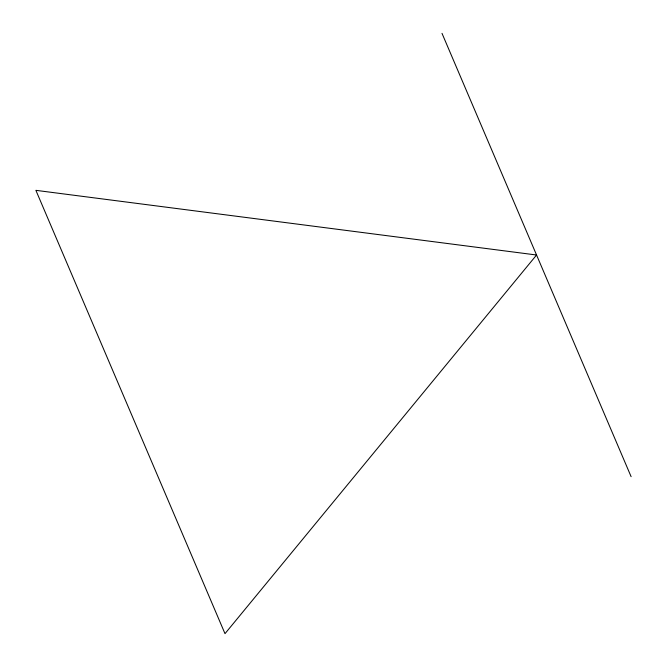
<?xml version="1.0" encoding="UTF-8"?>
<svg xmlns="http://www.w3.org/2000/svg" width="667" height="667" viewBox="0 0 667 667"><rect width="100%" height="100%" fill="white"/><g stroke="black" fill="none" stroke-linecap="round" stroke-linejoin="round"><path stroke-width="1" d="M442.004 33.35L631.115 476.663M536.56 255.011L224.996 633.65L35.885 190.337L536.56 255.011"/></g></svg>
